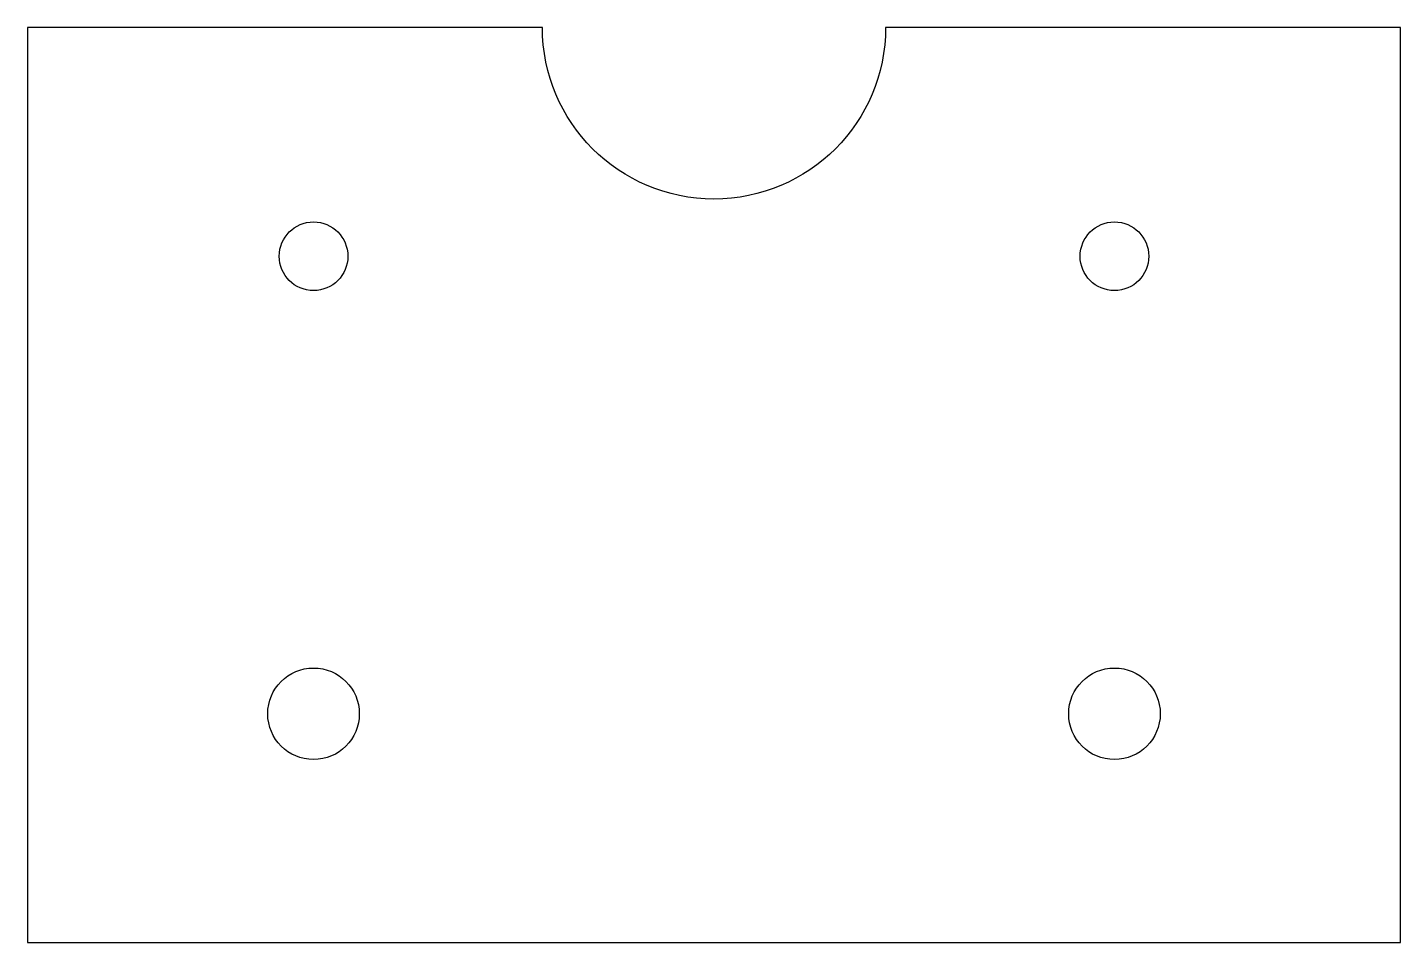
# Model space of a CAD drawing. Header units: metres. Extents: x 0 to 120, y 0 to 80.
import ezdxf

# ---------------------------------------------------------------- set-up
doc = ezdxf.new("R2010")
doc.units = ezdxf.units.M
doc.layers.add('HOLE', color=7, linetype='Continuous')
doc.layers.add('OUTER', color=7, linetype='Continuous')

msp = doc.modelspace()

# ---------------------------------------------------------------- linework, layer by layer
for centre in [(25, 60), (95, 60)]:
    msp.add_circle(centre, 3)
at = {"layer": 'HOLE'}
for centre in [(25, 20), (95, 20)]:
    msp.add_circle(centre, 4, dxfattribs=at)
at = {"layer": 'OUTER'}
msp.add_lwpolyline([(0, 0), (120, 0), (120, 80), (75, 80, -1), (45, 80), (0, 80)], format="xyb", close=True, dxfattribs=at)

doc.saveas('drawing.dxf')
